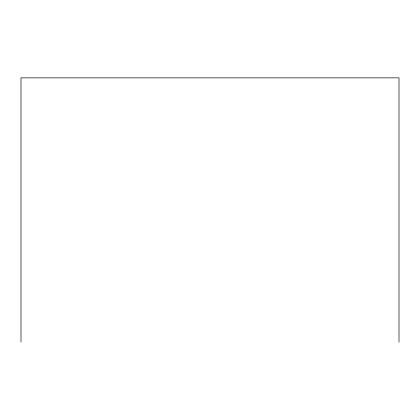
<?xml version="1.0" encoding="UTF-8"?>
<svg xmlns="http://www.w3.org/2000/svg" width="420" height="420" viewBox="0 0 420 420"><rect width="100%" height="100%" fill="white"/><g stroke="black" fill="none" stroke-linecap="round" stroke-linejoin="round"><path stroke-width="0.63" d="M399 342.137L399 77.863L21 77.863L21 342.137"/></g></svg>
